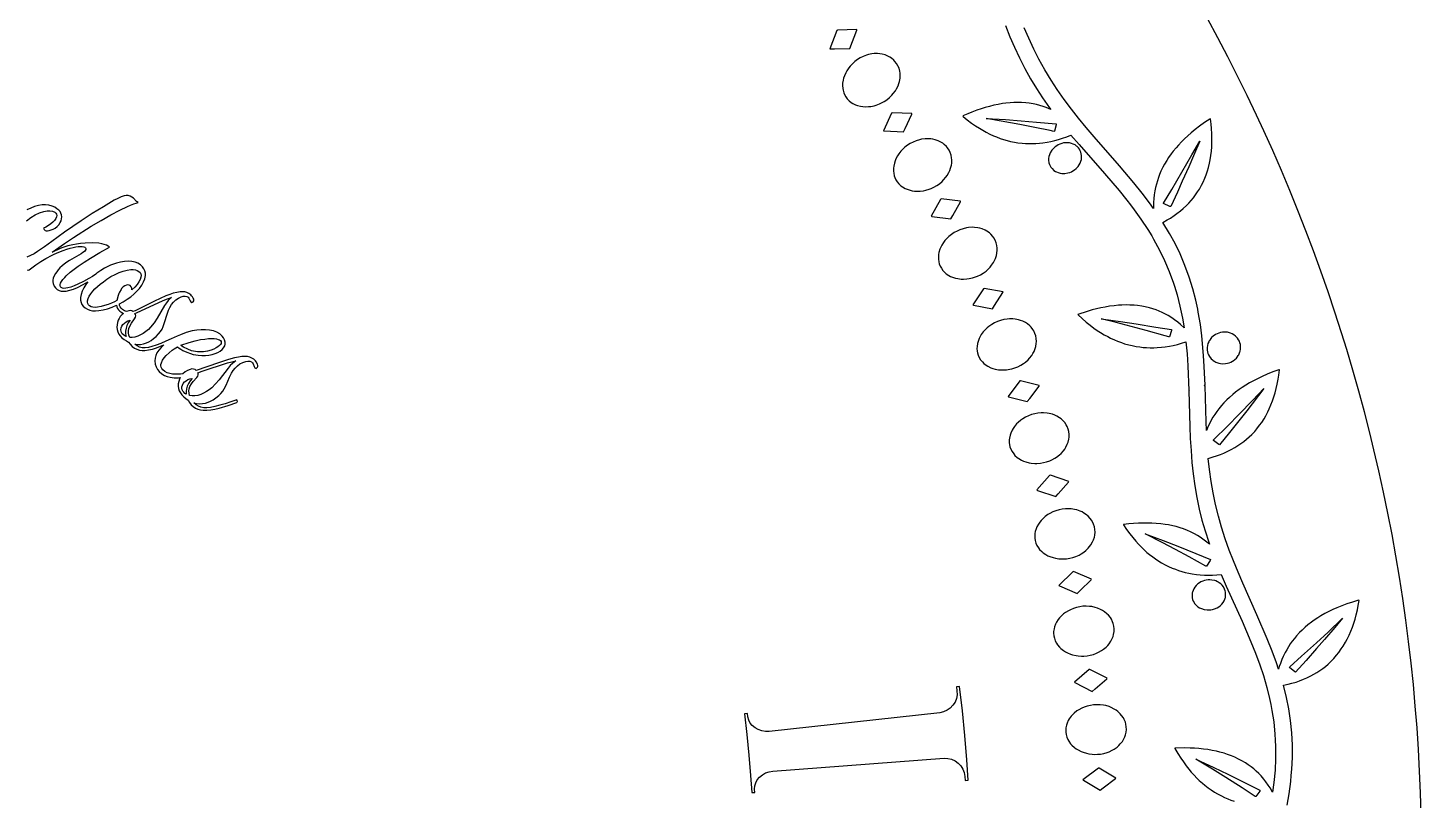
# Model space of a CAD drawing. Header units: millimetres. Extents: x 0 to 240, y 0 to 240.
# Drawn here: x 143.5 to 240, y 123.7 to 177.1 of the extents above; entities that cross this region are included whole.
import ezdxf

# ---------------------------------------------------------------- set-up
doc = ezdxf.new("R2010")
doc.units = ezdxf.units.MM
for name, color, linetype in [('FORME', 5, 'CONTINUOUS'), ('MOTIF-C02', 1, 'CONTINUOUS'), ('TEXTE-C03', 1, 'CONTINUOUS')]:
    doc.layers.add(name, color=color, linetype=linetype)

msp = doc.modelspace()

# ---------------------------------------------------------------- linework, layer by layer
at = {"layer": 'FORME'}
msp.add_lwpolyline([(239.9696, 122.699), (239.9265, 124.1979), (239.8647, 125.6962), (239.7842, 127.1936), (239.6849, 128.6899), (239.567, 130.1848), (239.4304, 131.6781), (239.2752, 133.1696), (239.1013, 134.659), (238.9088, 136.1462), (238.6977, 137.6308), (238.4682, 139.1127), (238.2201, 140.5916), (237.9535, 142.0673), (237.6686, 143.5395), (237.3652, 145.0081), (237.0436, 146.4727), (236.7036, 147.9332), (236.4185, 149.0985), (236.0458, 150.551), (235.655, 151.9988), (235.2461, 153.4415), (234.8192, 154.879), (234.4648, 156.0251), (234.0057, 157.4526), (233.5288, 158.8743), (233.0341, 160.29), (232.5219, 161.6993), (231.992, 163.1021), (231.4446, 164.4982), (230.8799, 165.8874), (230.2978, 167.2694), (229.6985, 168.644), (229.0821, 170.011), (228.5767, 171.0989), (227.9297, 172.4517), (227.2658, 173.7963), (226.5852, 175.1325), (225.8879, 176.4601), (225.1741, 177.7789)], dxfattribs=at)
at = {"layer": 'MOTIF-C02'}
for points in [[(199.3589, 175.6932), (200.4299, 175.7175), (200.9159, 176.9697), (200.917, 177.0166), (199.5741, 176.9809), (199.5287, 176.9485), (199.0477, 175.6994), (199.0917, 175.6854)], [(201.7153, 171.6874), (201.8728, 171.7053), (202.1062, 171.7519), (202.2579, 171.7952), (202.4764, 171.8765), (202.6148, 171.9402), (202.8093, 172.0475), (202.9917, 172.1696), (203.1688, 172.312), (203.3364, 172.4743), (203.4406, 172.5929), (203.5823, 172.7849), (203.6652, 172.9208), (203.7695, 173.134), (203.8242, 173.2804), (203.8664, 173.4285), (203.9055, 173.6509), (203.9154, 173.7973), (203.9065, 174.0105), (203.8855, 174.1466), (203.8336, 174.3393), (203.7597, 174.5158), (203.6677, 174.6745), (203.5555, 174.8211), (203.4674, 174.9135), (203.3158, 175.0411), (203.202, 175.1171), (203.0137, 175.2144), (202.8776, 175.2669), (202.6606, 175.3248), (202.509, 175.3487), (202.3536, 175.3604), (202.1169, 175.3551), (201.9588, 175.3367), (201.7251, 175.2881), (201.5735, 175.2427), (201.3554, 175.1576), (201.1513, 175.0552), (200.9635, 174.9392), (200.7863, 174.8076), (200.6155, 174.656), (200.4553, 174.4855), (200.3565, 174.3622), (200.2232, 174.1648), (200.146, 174.0265), (200.0502, 173.812), (200.0007, 173.6661), (199.9634, 173.5196), (199.9305, 173.3016), (199.924, 173.1594), (199.9368, 172.954), (199.9594, 172.8237), (200.0126, 172.6406), (200.0596, 172.5275), (200.1449, 172.3724), (200.2488, 172.2307), (200.3759, 172.0981), (200.526, 171.9781), (200.6387, 171.907), (200.8251, 171.8161), (200.9598, 171.7674), (201.175, 171.7139), (201.3254, 171.6921), (201.4798, 171.6817)], [(204.2526, 170.1858), (204.7096, 171.1588), (204.714, 171.2054), (203.3718, 171.264), (203.3243, 171.2348), (202.7569, 170.0225), (202.7998, 170.0054), (204.137, 169.9437)], [(214.287, 170.0333), (213.2429, 170.2485), (212.1999, 170.4524), (210.8979, 170.6913), (209.8579, 170.8698), (211.2002, 170.7862), (212.2765, 170.7075), (213.3547, 170.6184), (214.7052, 170.4921), (214.715, 170.4336), (214.5924, 169.9868), (214.5482, 169.9777)], [(205.2952, 165.8402), (205.5313, 165.8703), (205.6856, 165.9029), (205.9093, 165.9687), (206.0518, 166.0226), (206.2533, 166.116), (206.4439, 166.225), (206.6305, 166.3546), (206.8091, 166.5048), (206.9213, 166.6158), (207.0762, 166.7973), (207.1684, 166.9271), (207.2873, 167.1325), (207.3522, 167.2747), (207.4047, 167.4195), (207.4593, 167.6386), (207.4794, 167.7839), (207.4854, 167.9972), (207.474, 168.1344), (207.4357, 168.3303), (207.3744, 168.5116), (207.2938, 168.6763), (207.1921, 168.8305), (207.1108, 168.9288), (206.9684, 169.0667), (206.8603, 169.1504), (206.6792, 169.2608), (206.5472, 169.3226), (206.3347, 169.3956), (206.1851, 169.43), (206.031, 169.4526), (205.7944, 169.4639), (205.6355, 169.4567), (205.399, 169.4246), (205.2446, 169.39), (205.021, 169.3203), (204.8102, 169.2325), (204.6147, 169.1299), (204.4288, 169.011), (204.2478, 168.8718), (204.076, 168.7129), (203.9688, 168.5968), (203.822, 168.4093), (203.7353, 168.2768), (203.6247, 168.0695), (203.5651, 167.9274), (203.5176, 167.7838), (203.4695, 167.5687), (203.4531, 167.4274), (203.4515, 167.2216), (203.4648, 167.09), (203.5051, 166.9036), (203.544, 166.7875), (203.6183, 166.6268), (203.712, 166.4781), (203.8295, 166.3369), (203.9708, 166.2067), (204.0782, 166.1279), (204.2578, 166.0242), (204.3888, 165.9661), (204.5997, 165.8977), (204.7482, 165.8654), (204.9015, 165.8442), (205.1368, 165.8334)], [(215.3192, 167.0646), (215.5199, 167.0964), (215.6461, 167.1336), (215.7639, 167.1814), (215.8747, 167.2393), (215.983, 167.3102), (216.0867, 167.3943), (216.2272, 167.5438), (216.3069, 167.6571), (216.3725, 167.7789), (216.3994, 167.8422), (216.4222, 167.9066), (216.4549, 168.0373), (216.4647, 168.1028), (216.4715, 168.2322), (216.4687, 168.2955), (216.4514, 168.4177), (216.4198, 168.5321), (216.3763, 168.6374), (216.321, 168.7357), (216.2512, 168.8304), (216.1669, 168.9188), (216.1193, 168.9599), (216.0143, 169.0342), (215.8973, 169.0961), (215.7705, 169.1436), (215.6368, 169.1754), (215.4992, 169.1908), (215.4299, 169.1924), (215.2249, 169.1738), (215.094, 169.1435), (214.9705, 169.1011), (214.856, 169.0487), (214.7471, 168.9856), (214.6411, 168.9094), (214.5406, 168.8204), (214.4063, 168.6648), (214.2993, 168.4877), (214.2466, 168.3616), (214.2104, 168.2324), (214.1912, 168.1031), (214.1887, 167.9765), (214.214, 167.7968), (214.2479, 167.6868), (214.293, 167.5861), (214.3507, 167.4907), (214.4228, 167.3993), (214.5575, 167.2753), (214.6641, 167.2049), (214.7219, 167.1742), (214.845, 167.123), (214.9762, 167.0867), (215.1124, 167.066)], [(222.5763, 164.7797), (222.1441, 164.9744), (222.1487, 165.0173), (222.7163, 165.9573), (223.4154, 167.1434), (224.103, 168.3415), (224.6446, 169.3086), (224.2146, 168.2884), (223.8863, 167.5283), (223.441, 166.5214), (223.1013, 165.7713), (222.641, 164.7781)], [(207.5626, 164.1576), (208.0867, 165.0962), (208.0943, 165.1425), (206.7596, 165.2949), (206.7102, 165.2691), (206.0592, 164.0996), (206.1008, 164.0796), (207.4303, 163.9242)], [(208.5357, 159.7632), (208.692, 159.7849), (208.9198, 159.8349), (209.0656, 159.8786), (209.2732, 159.9576), (209.471, 160.053), (209.6662, 160.1693), (209.8549, 160.3066), (209.9746, 160.4094), (210.1418, 160.5796), (210.2429, 160.7027), (210.3759, 160.8992), (210.4506, 161.0365), (210.5131, 161.1773), (210.5829, 161.392), (210.6132, 161.5356), (210.6341, 161.7479), (210.6324, 161.8856), (210.6079, 162.0837), (210.5594, 162.2688), (210.4905, 162.4387), (210.3999, 162.5997), (210.3257, 162.7035), (210.1933, 162.851), (210.0913, 162.9421), (209.9184, 163.0649), (209.791, 163.1358), (209.5842, 163.2235), (209.4374, 163.2683), (209.2852, 163.3017), (209.0501, 163.3295), (208.891, 163.3334), (208.6528, 163.318), (208.4964, 163.2943), (208.2685, 163.2405), (208.0521, 163.1676), (207.8499, 163.079), (207.656, 162.9734), (207.4658, 162.8472), (207.2833, 162.7008), (207.1681, 162.5925), (207.0086, 162.4157), (206.9128, 162.2896), (206.788, 162.0906), (206.7186, 161.953), (206.6611, 161.8131), (206.598, 161.6019), (206.5718, 161.4621), (206.5557, 161.2569), (206.5598, 161.1247), (206.5869, 160.9359), (206.6177, 160.8173), (206.6804, 160.6519), (206.7635, 160.497), (206.8708, 160.3479), (207.0027, 160.2081), (207.1043, 160.122), (207.2762, 160.0059), (207.4027, 159.9388), (207.6083, 159.8558), (207.7542, 159.8132), (207.9056, 159.7813), (208.1396, 159.754), (208.2981, 159.7497)], [(210.442, 157.9124), (211.0306, 158.8119), (211.0415, 158.8575), (209.7207, 159.1031), (209.6696, 159.0809), (208.9383, 157.9598), (208.9783, 157.9369), (210.2937, 157.6888)], [(211.2621, 153.4712), (211.4929, 153.5051), (211.6415, 153.5385), (211.8541, 153.6028), (212.058, 153.6841), (212.2609, 153.7864), (212.4587, 153.9101), (212.5854, 154.0043), (212.7641, 154.1624), (212.8736, 154.278), (213.0201, 154.4648), (213.1041, 154.5965), (213.1764, 154.7325), (213.2611, 154.9419), (213.3013, 155.0829), (213.3371, 155.2933), (213.345, 155.4307), (213.3344, 155.63), (213.2991, 155.8181), (213.2423, 155.9925), (213.1632, 156.1594), (213.0964, 156.2681), (212.9747, 156.4245), (212.8793, 156.5226), (212.7155, 156.6572), (212.5934, 156.7369), (212.3932, 156.8388), (212.2499, 156.8939), (212.1004, 156.9378), (211.8678, 156.982), (211.7094, 156.9971), (211.4707, 156.9983), (211.313, 156.9857), (211.0819, 156.948), (210.8609, 156.8904), (210.653, 156.8162), (210.4522, 156.7245), (210.2536, 156.612), (210.0613, 156.4787), (209.9388, 156.3787), (209.7673, 156.2136), (209.6629, 156.0945), (209.5244, 155.9046), (209.4456, 155.7723), (209.3784, 155.6368), (209.3007, 155.4305), (209.2647, 155.2929), (209.2343, 155.0893), (209.2292, 154.9572), (209.2429, 154.7669), (209.2653, 154.6465), (209.3163, 154.477), (209.3884, 154.3168), (209.4849, 154.1605), (209.6067, 154.0118), (209.702, 153.9188), (209.8653, 153.7909), (209.9869, 153.7151), (210.1862, 153.6179), (210.3287, 153.5651), (210.4775, 153.5227), (210.709, 153.4791), (210.8668, 153.4637), (211.1048, 153.4605)], [(222.246, 155.8213), (220.9445, 156.1883), (219.9034, 156.4697), (218.8623, 156.7402), (217.8215, 156.9999), (219.1722, 156.8115), (220.2538, 156.6498), (221.6068, 156.4339), (222.6901, 156.2501), (222.6976, 156.1906), (222.5516, 155.7512), (222.5064, 155.7459)], [(226.4338, 153.9006), (226.5613, 153.9239), (226.6813, 153.9588), (226.7992, 154.0065), (226.9156, 154.0683), (227.0276, 154.1445), (227.0812, 154.188), (227.1813, 154.2849), (227.2272, 154.338), (227.309, 154.4523), (227.3444, 154.5129), (227.3759, 154.5753), (227.4262, 154.7043), (227.4449, 154.7701), (227.4693, 154.9022), (227.4751, 154.9678), (227.4743, 155.0965), (227.4586, 155.2196), (227.4295, 155.3354), (227.3878, 155.4459), (227.3312, 155.5551), (227.2592, 155.6604), (227.2174, 155.7108), (227.1229, 155.805), (227.0148, 155.8886), (226.8951, 155.959), (226.7662, 156.0144), (226.6312, 156.0537), (226.5624, 156.0671), (226.4243, 156.0815), (226.2213, 156.0738), (226.0926, 156.0511), (225.9714, 156.0167), (225.8544, 155.9702), (225.7385, 155.9098), (225.5727, 155.7927), (225.4716, 155.6979), (225.4249, 155.6458), (225.3411, 155.5337), (225.3045, 155.4743), (225.2716, 155.4129), (225.2181, 155.286), (225.1814, 155.1561), (225.1618, 155.0261), (225.1581, 154.9619), (225.1627, 154.8368), (225.1815, 154.7177), (225.2128, 154.6063), (225.2573, 154.4982), (225.3166, 154.3918), (225.434, 154.2412), (225.5306, 154.1506), (225.5839, 154.1092), (225.6996, 154.0356), (225.7613, 154.0039), (225.8252, 153.9759), (225.958, 153.9315), (226.0947, 153.9032), (226.2323, 153.8908)], [(212.8767, 151.4806), (213.5268, 152.3367), (213.5409, 152.3814), (212.2406, 152.719), (212.188, 152.7004), (211.3799, 151.6334), (211.4183, 151.6077), (212.7131, 151.268)], [(225.9633, 148.2945), (225.5936, 148.5769), (225.6084, 148.6169), (226.5809, 149.5873), (227.3531, 150.373), (228.3112, 151.3669), (229.0717, 152.1714), (227.9025, 150.6361), (226.7135, 149.128), (226.0254, 148.2785)], [(213.6161, 147.0106), (213.8402, 147.048), (214.0528, 147.1028), (214.2624, 147.1764), (214.4019, 147.2373), (214.6079, 147.3469), (214.7409, 147.432), (214.9302, 147.5772), (215.0475, 147.6848), (215.2067, 147.8608), (215.2999, 147.9863), (215.3815, 148.117), (215.4806, 148.3199), (215.5306, 148.4578), (215.5811, 148.6651), (215.5986, 148.8017), (215.602, 149.0012), (215.58, 149.1913), (215.5355, 149.3692), (215.4683, 149.5413), (215.4093, 149.6544), (215.2989, 149.819), (215.2106, 149.9235), (215.0566, 150.0692), (214.9403, 150.1573), (214.7478, 150.273), (214.6088, 150.3379), (214.4627, 150.3922), (214.2338, 150.4527), (214.0768, 150.4788), (213.8388, 150.4968), (213.6806, 150.4952), (213.4474, 150.4738), (213.2229, 150.4319), (213.0103, 150.3724), (212.8036, 150.295), (212.5976, 150.1966), (212.3964, 150.0771), (212.2672, 149.986), (212.0846, 149.8333), (211.9721, 149.7218), (211.8206, 149.5422), (211.7327, 149.4157), (211.6562, 149.2852), (211.5642, 149.0848), (211.5187, 148.9501), (211.4741, 148.7491), (211.4597, 148.6177), (211.4601, 148.427), (211.474, 148.3053), (211.513, 148.1326), (211.5736, 147.9677), (211.6589, 147.8051), (211.77, 147.6482), (211.8586, 147.5487), (212.0125, 147.4098), (212.1285, 147.3256), (212.3205, 147.2147), (212.459, 147.152), (212.6044, 147.0993), (212.8323, 147.0396), (212.9886, 147.0131), (213.2258, 146.9933), (213.3835, 146.993)], [(214.8546, 144.8941), (215.5631, 145.7025), (215.5803, 145.7461), (214.3068, 146.174), (214.2531, 146.1591), (213.3722, 145.1514), (213.4087, 145.1231), (214.6765, 144.6935)], [(215.2789, 140.3832), (215.4307, 140.3955), (215.6502, 140.4294), (215.8635, 140.4814), (216.0787, 140.5543), (216.2919, 140.6492), (216.4305, 140.7248), (216.6295, 140.8563), (216.7541, 140.9555), (216.9252, 141.1199), (217.0269, 141.2386), (217.1175, 141.3632), (217.2306, 141.5586), (217.2902, 141.6927), (217.355, 141.8959), (217.382, 142.031), (217.3994, 142.2298), (217.3908, 142.4209), (217.3589, 142.6015), (217.3039, 142.7779), (217.253, 142.8949), (217.1543, 143.0668), (217.0736, 143.1772), (216.9302, 143.3334), (216.8204, 143.4293), (216.6364, 143.5583), (216.5023, 143.6328), (216.3604, 143.6972), (216.1363, 143.7736), (215.9815, 143.8106), (215.7453, 143.8452), (215.5874, 143.8547), (215.3534, 143.8497), (215.1265, 143.8237), (214.9102, 143.7793), (214.6986, 143.7165), (214.4862, 143.6328), (214.2771, 143.5277), (214.1419, 143.4459), (213.9489, 143.3063), (213.8289, 143.203), (213.6653, 143.0344), (213.5687, 142.9144), (213.4832, 142.7896), (213.3775, 142.5962), (213.3226, 142.4649), (213.264, 142.2676), (213.2404, 142.1375), (213.2275, 141.9472), (213.2328, 141.8249), (213.2596, 141.6499), (213.3085, 141.4811), (213.3822, 141.3129), (213.482, 141.1487), (213.5634, 141.0432), (213.7073, 140.8938), (213.817, 140.8017), (214.0008, 140.6776), (214.1345, 140.6054), (214.2759, 140.5426), (214.4991, 140.4671), (214.6531, 140.4297), (214.8884, 140.3933), (215.0457, 140.3819)], [(225.0789, 139.8888), (223.9114, 140.5323), (222.9748, 141.0345), (222.0361, 141.5256), (220.8599, 142.1237), (222.118, 141.6482), (223.1232, 141.2558), (224.3781, 140.7503), (225.3805, 140.334), (225.3727, 140.2753), (225.1238, 139.8844)], [(216.366, 138.1852), (217.1295, 138.9419), (217.1496, 138.9842), (215.9093, 139.5003), (215.8547, 139.4892), (214.9053, 138.5457), (214.9397, 138.5149), (216.1744, 137.9975)], [(225.4164, 136.8584), (225.5393, 136.8811), (225.6637, 136.9169), (225.8484, 136.9969), (225.9659, 137.0681), (226.0754, 137.1529), (226.174, 137.25), (226.2591, 137.3573), (226.3289, 137.4725), (226.3576, 137.5322), (226.4023, 137.654), (226.4183, 137.7153), (226.4376, 137.8371), (226.4413, 137.9557), (226.4307, 138.0692), (226.4068, 138.1794), (226.3681, 138.2904), (226.2802, 138.4531), (226.2017, 138.555), (226.1082, 138.6486), (226.0011, 138.7314), (225.9431, 138.7681), (225.8826, 138.8012), (225.7556, 138.8566), (225.6899, 138.8785), (225.4885, 138.9211), (225.3546, 138.9307), (225.2241, 138.9266), (225.0992, 138.9103), (224.9765, 138.8821), (224.8527, 138.8405), (224.7305, 138.7851), (224.5563, 138.676), (224.5021, 138.6331), (224.4018, 138.5383), (224.3144, 138.4334), (224.2417, 138.3206), (224.1852, 138.2027), (224.1454, 138.0824), (224.1318, 138.0222), (224.1167, 137.9033), (224.1166, 137.7882), (224.1301, 137.6786), (224.1571, 137.5704), (224.199, 137.4619), (224.2566, 137.3554), (224.2913, 137.3037), (224.3723, 137.205), (224.4185, 137.1586), (224.5211, 137.0734), (224.6357, 137), (224.7598, 136.9402), (224.957, 136.8779), (225.1582, 136.849), (225.2897, 136.8474)], [(216.6254, 133.6572), (216.8468, 133.6757), (217.0632, 133.7126), (217.283, 133.7702), (217.5023, 133.8499), (217.6459, 133.9156), (217.8536, 134.0329), (217.9848, 134.1231), (218.167, 134.2751), (218.2768, 134.3863), (218.3759, 134.5043), (218.5024, 134.6913), (218.5712, 134.8209), (218.6501, 135.0191), (218.6866, 135.1519), (218.7179, 135.349), (218.7226, 135.5403), (218.7035, 135.7227), (218.661, 135.9025), (218.6184, 136.0228), (218.532, 136.2011), (218.4592, 136.3169), (218.3271, 136.4828), (218.2244, 136.5862), (218.0499, 136.7277), (217.9213, 136.8115), (217.7843, 136.8857), (217.566, 136.9775), (217.4143, 137.0253), (217.1811, 137.0764), (217.0242, 137.0969), (216.7904, 137.1084), (216.5622, 137.0983), (216.3434, 137.0691), (216.1279, 137.0214), (215.9101, 136.9528), (215.6942, 136.8626), (215.5536, 136.7904), (215.3513, 136.6648), (215.2244, 136.5701), (215.0493, 136.4134), (214.9446, 136.3004), (214.8505, 136.1819), (214.7315, 135.9964), (214.6675, 135.8693), (214.5952, 135.6766), (214.5626, 135.5485), (214.5364, 135.3595), (214.5331, 135.2371), (214.5476, 135.0607), (214.5845, 134.8889), (214.6463, 134.7159), (214.7344, 134.5451), (214.8081, 134.4342), (214.9411, 134.2751), (215.0442, 134.1756), (215.2188, 134.0389), (215.3472, 133.9575), (215.4838, 133.8849), (215.7011, 133.7939), (215.8522, 133.7459), (216.0843, 133.6931), (216.2404, 133.6707), (216.4731, 133.6556)], [(231.2181, 132.5554), (230.8625, 132.8688), (230.8795, 132.9084), (231.699, 133.6394), (232.7168, 134.5667), (233.5255, 135.3193), (234.5295, 136.2734), (233.9964, 135.6364), (233.2802, 134.7957), (232.7391, 134.1716), (232.0122, 133.3482), (231.2795, 132.5347)], [(217.4035, 131.3868), (218.2181, 132.0882), (218.2412, 132.1289), (217.0402, 132.7307), (216.9849, 132.7234), (215.9717, 131.8487), (216.0039, 131.8157), (217.1992, 131.213)], [(217.5671, 126.8547), (217.7856, 126.8764), (218.0089, 126.9184), (218.2332, 126.9826), (218.381, 127.038), (218.5964, 127.1405), (218.7337, 127.2212), (218.9261, 127.3601), (219.0434, 127.4634), (219.1505, 127.5741), (219.2898, 127.7518), (219.3675, 127.8762), (219.4602, 128.0684), (219.5058, 128.1983), (219.5509, 128.3928), (219.569, 128.5833), (219.5627, 128.7666), (219.5329, 128.9488), (219.4988, 129.0718), (219.4252, 129.2558), (219.3607, 129.3764), (219.2405, 129.5511), (219.1453, 129.6615), (218.9811, 129.8149), (218.8588, 129.9075), (218.7273, 129.9911), (218.516, 130.098), (218.3679, 130.1563), (218.1389, 130.2236), (217.9838, 130.2551), (217.7514, 130.2829), (217.5231, 130.2888), (217.3028, 130.2751), (217.0845, 130.2425), (216.8624, 130.1894), (216.6407, 130.1145), (216.4953, 130.0524), (216.2848, 129.9412), (216.1515, 129.8557), (215.9659, 129.7116), (215.8535, 129.6063), (215.7514, 129.4947), (215.6196, 129.318), (215.5469, 129.1957), (215.4613, 129.0085), (215.4198, 128.8829), (215.3804, 128.6963), (215.3685, 128.5744), (215.3706, 128.3974), (215.3954, 128.2235), (215.4449, 128.0466), (215.5208, 127.87), (215.5866, 127.7542), (215.7081, 127.5862), (215.804, 127.4797), (215.9686, 127.3311), (216.091, 127.2409), (216.2221, 127.1589), (216.4325, 127.0529), (216.5799, 126.9944), (216.8077, 126.9255), (216.9619, 126.8922), (217.193, 126.8608), (217.345, 126.8518)], [(228.4886, 123.9435), (227.5813, 124.5348), (226.4428, 125.2594), (225.5286, 125.8274), (224.3814, 126.5227), (225.6166, 125.9446), (226.6025, 125.4713), (227.8319, 124.8661), (228.8128, 124.3712), (228.8024, 124.3121), (228.5334, 123.9353)], [(217.9621, 124.5324), (218.8238, 125.175), (218.8497, 125.214), (217.6938, 125.8985), (217.6381, 125.8951), (216.5661, 125.0936), (216.5959, 125.0583), (217.746, 124.3734)]]:
    msp.add_lwpolyline(points, close=True, dxfattribs=at)
for points in [[(211.2038, 177.3036), (211.5114, 176.5292), (211.8161, 175.8155), (212.1656, 175.0629), (212.5419, 174.3246), (212.9443, 173.6008), (213.3437, 172.9392), (213.7657, 172.291), (214.2424, 171.6117), (214.3388, 171.4843), (214.0174, 171.6229), (213.8003, 171.7013), (213.579, 171.77), (213.3539, 171.8289), (213.1254, 171.8778), (212.8357, 171.9252), (212.6013, 171.952), (212.3057, 171.9719), (212.0677, 171.9773), (211.769, 171.9713), (211.5294, 171.9567), (211.2299, 171.9267), (210.9905, 171.8939), (210.692, 171.8423), (210.3946, 171.7798), (210.0987, 171.7071), (209.8047, 171.6249), (209.5125, 171.5339), (209.2226, 171.4347), (208.8775, 171.3058), (208.5925, 171.1908), (208.2535, 171.0444), (208.2665, 171.0127), (208.5568, 170.7772), (208.8569, 170.551), (209.1225, 170.3656), (209.396, 170.1888), (209.6303, 170.0487), (209.8706, 169.9159), (210.117, 169.7909), (210.3694, 169.6745), (210.5759, 169.5881), (210.8394, 169.4888), (211.0545, 169.4171), (211.3288, 169.3374), (211.552, 169.2822), (211.8357, 169.2244), (212.0661, 169.1875), (212.3578, 169.1535), (212.5936, 169.1361), (212.8313, 169.1278), (213.0704, 169.1285), (213.3104, 169.1382), (213.551, 169.1569), (213.7917, 169.1846), (214.0921, 169.2314), (214.3316, 169.2784), (214.6295, 169.3486), (214.8661, 169.4136), (215.1593, 169.5054), (215.4493, 169.6081), (215.7354, 169.7211), (216.3028, 169.0581), (218.0561, 167.0641), (219.0696, 165.8755), (219.6019, 165.2157), (219.8599, 164.8791), (220.1167, 164.5411), (220.578, 163.8966), (221.0467, 163.1879), (221.3207, 162.7357), (221.4569, 162.509), (221.8636, 161.7626), (222.2082, 161.0479), (222.5408, 160.2656), (222.8317, 159.4668), (222.8948, 159.2638), (223.0813, 158.6542), (223.2783, 157.8857), (223.4506, 157.0535), (223.5612, 156.383), (223.3138, 156.6122), (223.137, 156.7599), (222.9074, 156.9346), (222.7166, 157.0658), (222.4698, 157.2186), (222.2659, 157.3313), (222.0564, 157.4352), (221.8418, 157.5299), (221.6224, 157.6152), (221.3986, 157.6911), (221.1709, 157.7572), (220.8814, 157.8264), (220.6466, 157.8709), (220.3496, 157.9132), (220.1099, 157.9366), (219.8084, 157.9533), (219.566, 157.9569), (219.2623, 157.9499), (219.019, 157.9354), (218.715, 157.9069), (218.4115, 157.8674), (218.109, 157.8178), (217.8078, 157.7586), (217.5079, 157.6906), (217.2097, 157.6145), (216.8543, 157.5131), (216.2098, 157.3021), (216.2215, 157.2694), (216.5024, 157.0113), (216.7937, 156.7616), (217.0523, 156.5553), (217.3193, 156.3569), (217.5487, 156.1983), (217.7844, 156.0464), (218.0267, 155.9018), (218.2756, 155.7653), (218.4795, 155.6624), (218.7405, 155.5422), (218.954, 155.4533), (219.2265, 155.3519), (219.4491, 155.279), (219.7324, 155.1987), (219.9629, 155.1436), (220.2554, 155.0867), (220.4925, 155.0509), (220.7317, 155.024), (220.9728, 155.006), (221.2154, 154.9972), (221.4589, 154.9975), (221.7029, 155.0067), (222.0081, 155.0306), (222.2519, 155.0595), (222.5556, 155.1074), (222.7972, 155.1547), (223.0973, 155.2247), (223.3946, 155.3062), (223.6914, 155.3995), (223.7694, 154.5842), (223.8276, 153.7384), (223.8971, 152.048), (223.9207, 152.0553), (223.8981, 152.0142), (223.9628, 149.5461), (223.9957, 148.7091), (224.0424, 147.875), (224.1081, 147.0443), (224.1889, 146.2725), (224.3011, 145.4503), (224.443, 144.6339), (224.6141, 143.8237), (224.8008, 143.0737), (225.013, 142.3299), (225.2683, 141.5404), (225.323, 141.39), (225.0566, 141.6173), (224.8723, 141.7562), (224.681, 141.8871), (224.4832, 142.0097), (224.2793, 142.1239), (224.0165, 142.2545), (223.8003, 142.3492), (223.5238, 142.4553), (223.298, 142.5307), (223.0107, 142.613), (222.7775, 142.6696), (222.4825, 142.7293), (222.244, 142.7684), (221.9436, 142.8072), (221.641, 142.8351), (221.3368, 142.8528), (221.0316, 142.8609), (220.7256, 142.8601), (220.4193, 142.8508), (220.0516, 142.8293), (219.7454, 142.8034), (219.3783, 142.7635), (219.3814, 142.7294), (219.5893, 142.4187), (219.8095, 142.1141), (220.0086, 141.8587), (220.2178, 141.6091), (220.4005, 141.4062), (220.5908, 141.2084), (220.7895, 141.0164), (220.9964, 140.8308), (221.1682, 140.6873), (221.3908, 140.5148), (221.5752, 140.3828), (221.8137, 140.2259), (222.0109, 140.1073), (222.2649, 139.9685), (222.4742, 139.8653), (222.7429, 139.7468), (222.9631, 139.6607), (223.1877, 139.5827), (223.4164, 139.5129), (223.6487, 139.4514), (223.8841, 139.3984), (224.1222, 139.3539), (224.4231, 139.31), (224.6658, 139.2844), (224.9711, 139.2637), (225.2163, 139.2561), (225.5236, 139.2573), (225.8311, 139.27), (226.1377, 139.2937), (226.4844, 138.4928), (227.5722, 136.0706), (228.1903, 134.6361), (228.5044, 133.8487), (228.7976, 133.0524), (229.0483, 132.3005), (229.2874, 131.4852), (229.4791, 130.7155), (229.5643, 130.2992), (229.6479, 129.8824), (229.7664, 129.0979), (229.8538, 128.2523), (229.8758, 127.8278), (229.8962, 127.4032), (229.8953, 126.5532), (229.8569, 125.7607), (229.7764, 124.9147), (229.6844, 124.2414), (229.5155, 124.5334), (229.3901, 124.7266), (229.2222, 124.9612), (229.0786, 125.1428), (228.8877, 125.3615), (228.7261, 125.5294), (228.5565, 125.6904), (228.3794, 125.8441), (228.1949, 125.9904), (228.0034, 126.1288), (227.8053, 126.2591), (227.5491, 126.4105), (227.3378, 126.5223), (227.0665, 126.6502), (226.8443, 126.7432), (226.5611, 126.8481), (226.3307, 126.923), (226.0382, 127.0058), (225.8015, 127.0637), (225.5026, 127.126), (225.201, 127.1778), (224.8973, 127.2195), (224.592, 127.2518), (224.2855, 127.2752), (223.9781, 127.2903), (223.6085, 127.2982), (222.9304, 127.2866), (222.932, 127.2519), (223.1243, 126.9224), (223.3291, 126.598), (223.5154, 126.3246), (223.7121, 126.0563), (223.8845, 125.8371), (224.065, 125.6225), (224.2539, 125.413), (224.4516, 125.2091), (224.6161, 125.0507), (224.83, 124.8589), (225.0078, 124.711), (225.2384, 124.5338), (225.4295, 124.3985), (225.6767, 124.2383), (225.8807, 124.1177), (226.1433, 123.9771), (226.3593, 123.873), (226.58, 123.7767), (226.8051, 123.6886), (227.0343, 123.6086)], [(230.6922, 123.3328), (230.8278, 124.1219), (230.9428, 124.9725), (230.9835, 125.3998), (231.0225, 125.8276), (231.0603, 126.6283), (231.0604, 127.4874), (231.0169, 128.3454), (230.9285, 129.1999), (230.8089, 129.9928), (230.6521, 130.779), (230.4385, 131.6401), (230.777, 131.7125), (231.0158, 131.7732), (231.311, 131.8599), (231.5441, 131.9382), (231.831, 132.0475), (232.0564, 132.1445), (232.3321, 132.2777), (232.5473, 132.3941), (232.7571, 132.5191), (232.9611, 132.6526), (233.1589, 132.7946), (233.3501, 132.9449), (233.5344, 133.1031), (233.7542, 133.3117), (233.9215, 133.4866), (234.1198, 133.7148), (234.2694, 133.9043), (234.4453, 134.1493), (234.5772, 134.3512), (234.7309, 134.6102), (234.8452, 134.8222), (234.9776, 135.0926), (235.0985, 135.3681), (235.2086, 135.6482), (235.3079, 135.9322), (235.3973, 136.2196), (235.4769, 136.5099), (235.5606, 136.8615), (235.6205, 137.1567), (235.6818, 137.5131), (235.6424, 137.5188), (235.2285, 137.3964), (234.819, 137.2604), (234.4722, 137.1324), (234.1301, 136.9931), (233.8492, 136.868), (233.5725, 136.7344), (233.3008, 136.5919), (233.0346, 136.4402), (232.826, 136.312), (232.5715, 136.1432), (232.3735, 136.0011), (232.1335, 135.8147), (231.9479, 135.6585), (231.7249, 135.4544), (231.5542, 135.2844), (231.351, 135.0635), (231.1971, 134.8804), (231.0512, 134.692), (230.9136, 134.4985), (230.7844, 134.3003), (230.6638, 134.0979), (230.552, 133.8915), (230.4242, 133.6285), (230.3318, 133.4147), (230.2281, 133.1438), (230.1544, 132.9246), (230.1033, 132.7493), (229.9543, 133.1968), (229.6599, 134.0018), (229.3229, 134.8506), (228.6083, 136.5127), (227.6318, 138.6976), (227.297, 139.4747), (226.9759, 140.2553), (226.6928, 140.9884), (226.4095, 141.7795), (226.1529, 142.578), (225.9388, 143.33), (225.7373, 144.1424), (225.5673, 144.9621), (225.4338, 145.7324), (225.3197, 146.5634), (225.2371, 147.3417), (225.5674, 147.4362), (225.802, 147.5127), (226.0914, 147.6186), (226.3195, 147.7118), (226.5994, 147.8391), (226.8188, 147.9499), (227.0865, 148.0997), (227.2947, 148.2286), (227.4973, 148.3656), (227.6937, 148.5105), (227.8835, 148.6633), (228.0662, 148.8237), (228.2415, 148.9913), (228.4499, 149.2107), (228.6077, 149.3936), (228.7935, 149.6307), (228.933, 149.8267), (229.0957, 150.0788), (229.2168, 150.2858), (229.3567, 150.5502), (229.4599, 150.7659), (229.578, 151.0401), (229.6845, 151.3187), (229.7799, 151.6011), (229.8645, 151.8867), (229.9389, 152.175), (230.0035, 152.4656), (230.069, 152.8168), (230.1138, 153.1111), (230.1567, 153.4658), (230.1169, 153.4686), (229.7108, 153.3219), (229.3098, 153.1619), (228.971, 153.0134), (228.6374, 152.8541), (228.364, 152.7126), (228.0953, 152.5628), (227.8321, 152.4045), (227.5748, 152.2375), (227.3737, 152.0973), (227.1291, 151.914), (226.9391, 151.7607), (226.7096, 151.5609), (226.533, 151.3945), (226.3215, 151.1784), (226.1602, 150.9993), (225.9692, 150.7679), (225.8254, 150.5771), (225.6899, 150.3816), (225.5627, 150.1816), (225.4442, 149.9777), (225.3345, 149.7701), (225.2336, 149.5593), (225.1108, 149.2676), (225.085, 149.8707), (225.013, 152.3635), (224.9826, 152.3828), (224.959, 152.3756), (225.0119, 152.3976), (224.9369, 154.1047), (224.8919, 154.7452), (224.792, 155.8118), (224.6891, 156.6059), (224.5482, 157.4526), (224.5049, 157.6628), (224.3724, 158.2931), (224.1725, 159.0695), (223.9194, 159.8904), (223.6248, 160.6974), (223.2885, 161.488), (222.9405, 162.2103), (222.559, 162.9154), (222.101, 163.6753), (222.4032, 163.8442), (222.6134, 163.9727), (222.87, 164.1425), (223.0697, 164.286), (223.3116, 164.4751), (223.4984, 164.6341), (223.7226, 164.8427), (223.8939, 165.0173), (224.0576, 165.1986), (224.2132, 165.3864), (224.3603, 165.5804), (224.4987, 165.7803), (224.6281, 165.9858), (224.7768, 166.2499), (224.8851, 166.4664), (225.0072, 166.7428), (225.0944, 166.9681), (225.1902, 167.2541), (225.2567, 167.4858), (225.3273, 167.7787), (225.374, 168.0149), (225.4209, 168.3123), (225.4552, 168.6112), (225.4777, 168.9113), (225.489, 169.212), (225.4897, 169.513), (225.4803, 169.8139), (225.4565, 170.1744), (225.4269, 170.4742), (225.3803, 170.8328), (225.3409, 170.8267), (224.9815, 170.5877), (224.6303, 170.3371), (224.3367, 170.1125), (224.0508, 169.8786), (223.8193, 169.6763), (223.5943, 169.467), (223.3766, 169.2508), (223.1669, 169.0273), (223.0054, 168.8434), (222.812, 168.6071), (222.6646, 168.4129), (222.4902, 168.164), (222.3589, 167.96), (222.206, 167.6994), (222.093, 167.4865), (221.964, 167.2155), (221.8708, 166.9952), (221.7869, 166.7722), (221.7125, 166.5467), (221.6474, 166.3193), (221.5919, 166.0903), (221.5458, 165.86), (221.5013, 165.5711), (221.476, 165.3396), (221.4567, 165.0502), (221.451, 164.819), (221.4538, 164.6362), (221.1795, 165.0201), (220.661, 165.7026), (220.0886, 166.4143), (219.0846, 167.5966), (217.3388, 169.592), (216.7898, 170.2358), (216.253, 170.8871), (215.7663, 171.5042), (215.2624, 172.1767), (214.7818, 172.864), (214.3557, 173.5195), (213.9236, 174.2365), (213.5195, 174.9696), (213.1649, 175.6664), (212.811, 176.4268), (212.5026, 177.1461)]]:
    msp.add_lwpolyline(points, dxfattribs=at)
at = {"layer": 'TEXTE-C03'}
for points in [[(143.4371, 163.7829), (143.7422, 164.0041), (144.0528, 164.1922), (144.3574, 164.3372), (144.6557, 164.4391), (144.8685, 164.4808), (145.0642, 164.4857), (145.2424, 164.4538), (145.4027, 164.3854), (145.4859, 164.3217), (145.5351, 164.2453), (145.5503, 164.1564), (145.5315, 164.0552), (145.4788, 163.9414), (145.3883, 163.809), (145.2772, 163.6884), (145.135, 163.5666), (144.9643, 163.4533), (144.7888, 163.3541), (144.6321, 163.2746), (144.6685, 163.1848), (144.7346, 163.1239), (144.8068, 163.0996), (144.9016, 163.0962), (145.0192, 163.1137), (145.1504, 163.1513), (145.286, 163.2086), (145.4258, 163.2854), (145.5602, 163.3843), (145.6789, 163.5078), (145.7818, 163.656), (145.8435, 163.7847), (145.8791, 163.9179), (145.8885, 164.0559), (145.8716, 164.1988), (145.8339, 164.3124), (145.7691, 164.4214), (145.6772, 164.5254), (145.5581, 164.6243), (145.4119, 164.7179), (145.2143, 164.809), (145.0002, 164.8672), (144.7702, 164.8924), (144.5245, 164.8842), (144.2684, 164.8437), (144.0072, 164.7719), (143.7411, 164.6688), (143.4703, 164.5345)], [(143.4879, 160.3873), (143.5516, 160.3767), (143.631, 160.3999), (143.7259, 160.4567), (144.099, 160.7278), (144.4505, 160.965), (144.7799, 161.1686), (144.9331, 161.254), (145.0868, 161.339), (145.3707, 161.4764), (145.6951, 161.6155), (145.9869, 161.7306), (146.2457, 161.8224), (146.4711, 161.8912), (146.6763, 161.9437), (146.8573, 161.9814), (147.0141, 162.0045), (147.1465, 162.0134), (147.2911, 162.0081), (147.4041, 161.9874), (147.4857, 161.9518), (147.532, 161.9094), (147.5524, 161.8601), (147.5471, 161.8038), (147.5159, 161.7405), (147.4504, 161.6648), (147.3518, 161.586), (147.2203, 161.504), (146.4241, 161.0434), (146.2287, 160.9181), (146.058, 160.7925), (145.912, 160.6668), (145.7632, 160.5226), (145.6414, 160.3886), (145.5405, 160.2611), (145.4546, 160.1361), (145.3634, 159.9748), (145.301, 159.8243), (145.2672, 159.6845), (145.2621, 159.5556), (145.2854, 159.4375), (145.3578, 159.2676), (145.4499, 159.1338), (145.5621, 159.0358), (145.6975, 158.9658), (145.8467, 158.924), (146.0101, 158.9102), (146.1879, 158.9244), (146.4393, 158.9763), (146.7001, 159.0569), (146.9703, 159.1661), (147.3804, 159.3666), (147.7003, 159.5496), (147.5639, 159.3707), (147.4205, 159.142), (147.3113, 158.9148), (147.2358, 158.6893), (147.1938, 158.4654), (147.1901, 158.2945), (147.2195, 158.1385), (147.282, 157.997), (147.3776, 157.8699), (147.5066, 157.7569), (147.661, 157.6647), (147.8333, 157.6003), (148.0239, 157.5633), (148.233, 157.5536), (148.461, 157.571), (148.7598, 157.6227), (149.0628, 157.7005), (149.37, 157.8047), (149.6816, 157.9353), (149.7061, 157.8198), (149.7525, 157.7143), (149.8209, 157.6188), (149.9113, 157.5331), (150.0447, 157.435), (150.1666, 157.3714), (150.0744, 157.2988), (149.9381, 157.1527), (149.8541, 157.0303), (149.7895, 156.8958), (149.744, 156.7491), (149.7173, 156.5905), (149.7094, 156.4198), (149.7244, 156.2495), (149.7665, 156.0917), (149.8357, 155.9461), (149.9323, 155.8126), (150.0562, 155.6909), (150.208, 155.5722), (150.3616, 155.4704), (150.5171, 155.3856), (150.63, 155.235), (150.7721, 155.0932), (150.9256, 154.9779), (151.0894, 154.8924), (151.2638, 154.8367), (151.449, 154.8106), (151.6453, 154.814), (151.9024, 154.8491), (152.1688, 154.9088), (152.4447, 154.993), (152.7303, 155.1019), (152.9417, 155.1948), (152.7607, 155.0188), (152.601, 154.8286), (152.4786, 154.64), (152.3932, 154.4531), (152.3448, 154.268), (152.3329, 154.0846), (152.358, 153.8675), (152.417, 153.6723), (152.5103, 153.4986), (152.638, 153.3462), (152.808, 153.2007), (152.9888, 153.0863), (153.181, 153.003), (153.3849, 152.9506), (153.6676, 152.9186), (153.9566, 152.9212), (154.0776, 152.9368), (154.0266, 152.8237), (153.9807, 152.6695), (153.9519, 152.5011), (153.9459, 152.3303), (153.9683, 152.1684), (154.0191, 152.0154), (154.0986, 151.8711), (154.2066, 151.7352), (154.3427, 151.5987), (154.4827, 151.4789), (154.6267, 151.3756), (154.7202, 151.2123), (154.8439, 151.0542), (154.9821, 150.9209), (155.1341, 150.816), (155.3003, 150.7393), (155.481, 150.6907), (155.6762, 150.67), (155.8059, 150.6719), (155.9356, 150.6733), (156.2074, 150.6998), (156.4916, 150.7496), (156.7884, 150.8226), (157.3938, 151.0021), (157.9977, 151.2025), (158.0328, 151.2425), (158.0452, 151.2865), (158.0349, 151.3343), (158.002, 151.386), (157.5857, 151.2451), (157.1954, 151.1232), (156.8308, 151.0204), (156.4918, 150.9369), (156.1782, 150.873), (155.9378, 150.8437), (155.7182, 150.8459), (155.5192, 150.8797), (155.3404, 150.9452), (155.1816, 151.0426), (155.0351, 151.1803), (155.2236, 151.1367), (155.4198, 151.1201), (155.6239, 151.1306), (155.836, 151.1681), (156.0111, 151.2215), (156.1905, 151.2999), (156.3741, 151.4035), (156.562, 151.5324), (156.7539, 151.6867), (156.904, 151.8313), (157.0312, 151.9866), (157.1353, 152.1528), (157.2665, 152.4161), (157.5001, 152.9694), (157.6355, 153.2417), (157.7456, 153.418), (157.8833, 153.5876), (158.0488, 153.7503), (158.2232, 153.8819), (158.4142, 153.9814), (158.6219, 154.0483), (158.7733, 154.0706), (158.9032, 154.0614), (159.0117, 154.0209), (159.0984, 153.9491), (159.1352, 153.8864), (159.1997, 153.6891), (159.248, 153.6124), (159.2964, 153.5739), (159.3471, 153.5693), (159.4001, 153.5985), (159.4442, 153.6501), (159.465, 153.7099), (159.4623, 153.7779), (159.436, 153.8539), (159.3398, 154.0291), (159.2957, 154.088), (159.1824, 154.1979), (159.0542, 154.2836), (158.9114, 154.3449), (158.7541, 154.3818), (158.5825, 154.3943), (158.3523, 154.3842), (158.1086, 154.3536), (157.8516, 154.3023), (157.5815, 154.2304), (157.3702, 154.1641), (156.7387, 153.9612), (155.1943, 153.4298), (155.1115, 153.4932), (155.0125, 153.5262), (154.8974, 153.5288), (154.7665, 153.5009), (154.5878, 153.429), (154.4219, 153.3287), (154.263, 153.1939), (154.1073, 153.1712), (153.8221, 153.1578), (153.5482, 153.1741), (153.3561, 153.2104), (153.1822, 153.2725), (153.0261, 153.3606), (152.8876, 153.475), (152.8153, 153.5608), (152.7684, 153.6512), (152.747, 153.7465), (152.7509, 153.8466), (152.7803, 153.9516), (152.8644, 154.1279), (152.9763, 154.2978), (153.1162, 154.4613), (153.317, 154.6519), (153.5318, 154.82), (153.672, 154.9153), (153.9061, 155.0517), (154.0025, 154.9716), (154.1266, 154.8909), (154.2787, 154.8091), (154.5359, 154.693), (154.8092, 154.5914), (154.9908, 154.5365), (155.1601, 154.4975), (155.3172, 154.4747), (155.5776, 154.4603), (155.827, 154.4659), (156.0654, 154.4918), (156.2929, 154.5383), (156.5025, 154.602), (156.687, 154.6798), (156.8463, 154.7721), (156.9803, 154.879), (157.0923, 155.0031), (157.1663, 155.1288), (157.202, 155.2558), (157.1995, 155.3844), (157.1575, 155.5465), (157.0895, 155.6879), (156.9957, 155.8086), (156.8204, 155.9584), (156.6148, 156.077), (156.3793, 156.1639), (156.1142, 156.2188), (155.8297, 156.2442), (155.6825, 156.2436), (155.5355, 156.2426), (155.232, 156.2141), (154.9193, 156.1585), (154.5029, 156.0482), (154.0995, 155.9017), (153.8757, 155.7977), (153.8657, 155.8098), (153.4699, 155.619), (153.0974, 155.4501), (152.7482, 155.3033), (152.422, 155.1789), (152.1186, 155.0771), (151.8836, 155.0186), (151.6654, 154.9938), (151.4637, 155.0029), (151.2782, 155.046), (151.1087, 155.1231), (150.9464, 155.2418), (151.1388, 155.2217), (151.3356, 155.2293), (151.5369, 155.2647), (151.7428, 155.328), (151.91, 155.4025), (152.0784, 155.5022), (152.248, 155.6276), (152.4186, 155.7785), (152.5902, 155.9553), (152.7214, 156.1172), (152.8286, 156.2869), (152.9115, 156.4646), (153.0094, 156.742), (153.1734, 157.3197), (153.2743, 157.6066), (153.362, 157.7951), (153.4779, 157.9803), (153.6222, 158.1621), (153.7792, 158.3141), (153.9565, 158.4362), (154.1544, 158.5281), (154.3019, 158.5688), (154.432, 158.5756), (154.5446, 158.5487), (154.6395, 158.4881), (154.6837, 158.4303), (154.7719, 158.2424), (154.8292, 158.1723), (154.882, 158.14), (154.9329, 158.1416), (154.9819, 158.1771), (155.0194, 158.2338), (155.0326, 158.2957), (155.0216, 158.3628), (154.9862, 158.435), (154.9253, 158.5255), (154.8692, 158.5971), (154.8182, 158.6502), (154.6923, 158.7453), (154.5546, 158.8146), (154.4053, 158.858), (154.2447, 158.8753), (154.0729, 158.8667), (153.8456, 158.8284), (153.6075, 158.7681), (153.3588, 158.6857), (153.0995, 158.5812), (152.2961, 158.2107), (151.5655, 157.8522), (151.5616, 157.8563), (151.3887, 157.7639), (150.9711, 157.5631), (150.8017, 157.5096), (150.7386, 157.5467), (150.6363, 157.5673), (150.5218, 157.5557), (150.3744, 157.5004), (150.2266, 157.5559), (150.0979, 157.64), (150.0045, 157.7284), (149.9364, 157.8239), (149.8937, 157.9266), (149.8765, 158.0367), (150.1479, 158.1868), (150.4082, 158.3493), (150.657, 158.5244), (150.8874, 158.7102), (151.0925, 158.9046), (151.272, 159.1083), (151.432, 159.3314), (151.5536, 159.5532), (151.6364, 159.7738), (151.6803, 159.9933), (151.682, 160.1632), (151.6484, 160.3226), (151.5795, 160.4714), (151.4753, 160.6092), (151.3358, 160.7357), (151.1606, 160.8453), (150.9607, 160.9233), (150.7367, 160.9696), (150.4888, 160.9837), (150.2257, 160.9685), (149.9563, 160.9271), (149.6805, 160.8595), (149.3988, 160.7656), (149.2584, 160.7066), (149.1181, 160.6472), (148.8457, 160.5059), (148.5814, 160.342), (148.3251, 160.1557), (148.2458, 160.0911), (148.0157, 159.9405), (147.767, 159.79), (147.3818, 159.5766), (147.0004, 159.388), (146.7553, 159.2818), (146.5258, 159.1986), (146.3118, 159.1383), (146.1667, 159.1128), (146.0409, 159.109), (145.9342, 159.1274), (145.8465, 159.168), (145.7943, 159.2242), (145.7669, 159.3081), (145.7713, 159.3822), (145.8051, 159.4743), (145.8682, 159.5843), (145.9646, 159.7165), (146.0933, 159.8673), (146.1993, 159.9767), (146.4752, 160.2222), (146.6454, 160.358), (147.0257, 160.6399), (147.4428, 160.9245), (147.8681, 161.1966), (148.5202, 161.5864), (149.187, 161.9613), (149.1532, 161.997), (149.0958, 162.0408), (148.981, 162.1039), (148.8343, 162.1561), (148.6557, 162.1971), (148.4456, 162.2265), (147.9833, 162.2546), (147.5005, 162.2447), (147.1868, 162.2184), (146.9025, 162.1788), (146.6476, 162.1266), (146.3159, 162.0439), (145.9596, 161.928), (145.7742, 161.8564), (145.5894, 161.7842), (145.2157, 161.6175), (146.0724, 162.2137), (146.7061, 162.6379), (147.9245, 163.4075), (148.6044, 163.8051), (149.2909, 164.1953), (149.9014, 164.5173), (150.4381, 164.7742), (150.6558, 164.8658), (150.8741, 164.9566), (151.0444, 165.0165), (151.1825, 165.0558), (151.0576, 165.1299), (150.8431, 165.3413), (150.7446, 165.4201), (150.6148, 165.4907), (150.4818, 165.5288), (150.3458, 165.5344), (150.207, 165.5077), (150.0066, 165.436), (149.7796, 165.3353), (149.5264, 165.2055), (148.7661, 164.7607), (147.9975, 164.2862), (147.2212, 163.7815), (146.0707, 162.9917), (145.197, 162.3583), (145.1927, 162.3623), (144.6879, 161.9794), (144.2203, 161.658), (143.9692, 161.5049), (143.7223, 161.3759), (143.4795, 161.2708)]]:
    msp.add_lwpolyline(points, dxfattribs=at)
for points in [[(148.0474, 157.8039), (147.9162, 157.8404), (147.8042, 157.9027), (147.7324, 157.9707), (147.6863, 158.0507), (147.666, 158.1427), (147.6713, 158.2469), (147.713, 158.3995), (147.7898, 158.5633), (147.902, 158.7381), (148.0325, 158.9043), (148.1851, 159.0709), (148.3602, 159.2379), (148.5558, 159.4044), (148.7704, 159.5699), (149.0042, 159.7341), (149.2917, 159.9184), (149.5795, 160.0764), (149.8675, 160.2078), (150.1482, 160.3089), (150.4138, 160.3763), (150.664, 160.4101), (150.8357, 160.4114), (150.9869, 160.3901), (151.1176, 160.3464), (151.2274, 160.2804), (151.3074, 160.2008), (151.3578, 160.1092), (151.3787, 160.0055), (151.3701, 159.8899), (151.32, 159.7247), (151.2325, 159.5531), (151.1078, 159.3751), (150.9456, 159.1888), (150.7487, 158.996), (150.7385, 159.1173), (150.6977, 159.217), (150.6266, 159.2951), (150.5559, 159.3313), (150.467, 159.344), (150.36, 159.3331), (150.2463, 159.2917), (150.1369, 159.2132), (150.0319, 159.0977), (149.9898, 159.0376), (149.8801, 158.8528), (149.8329, 158.752), (149.7862, 158.6202), (149.6933, 158.2643), (149.53, 158.1752), (149.3326, 158.0863), (149.1012, 157.9968), (148.8543, 157.916), (148.6101, 157.853), (148.3685, 157.8077), (148.1981, 157.7931)], [(150.5913, 155.7086), (150.5324, 155.8674), (150.5037, 156.0241), (150.5052, 156.1788), (150.5373, 156.3315), (150.6126, 156.5275), (150.7123, 156.7107), (150.9262, 157.0021), (150.9826, 157.1121), (151.0057, 157.2108), (150.9955, 157.2984), (150.9521, 157.3746), (151.0707, 157.4171), (151.4126, 157.5697), (152.264, 157.9746), (152.9081, 158.2711), (153.2006, 158.3886), (153.4755, 158.4854), (153.3701, 158.3916), (153.2563, 158.2697), (153.1287, 158.1097), (153.0022, 157.9253), (152.4863, 157.0481), (152.2724, 156.7257), (152.0366, 156.4315), (151.8806, 156.2696), (151.712, 156.1244), (151.531, 155.9955), (151.3378, 155.8827), (151.1417, 155.7933), (150.952, 155.7345), (150.7686, 155.7063)], [(150.2463, 155.8183), (150.1598, 155.8824), (150.0792, 155.9631), (150.0227, 156.0493), (149.9905, 156.1411), (149.9825, 156.2386), (150.0021, 156.3685), (150.0498, 156.4904), (150.126, 156.6043), (150.2204, 156.7014), (150.3343, 156.7869), (150.4678, 156.856), (150.6211, 156.9043), (150.4912, 156.7234), (150.3964, 156.5363), (150.3364, 156.3433), (150.308, 156.1487), (150.3083, 155.9569), (150.3371, 155.7677)], [(155.2813, 154.7215), (155.1388, 154.7334), (154.8698, 154.7931), (154.616, 154.8881), (154.3101, 155.0422), (154.2047, 155.1085), (154.1309, 155.168), (154.7118, 155.3651), (155.1102, 155.4778), (155.4996, 155.5607), (155.7904, 155.602), (156.0453, 155.6266), (156.2641, 155.6349), (156.4466, 155.6274), (156.5966, 155.6072), (156.7182, 155.5777), (156.8112, 155.5391), (156.8756, 155.4914), (156.9152, 155.4334), (156.927, 155.3701), (156.9112, 155.3018), (156.8678, 155.2283), (156.7967, 155.1499), (156.6928, 155.065), (156.5643, 154.9854), (156.4113, 154.9109), (156.2339, 154.841), (155.9755, 154.7666), (155.7054, 154.7227), (155.4237, 154.709)], [(154.7399, 151.6871), (154.7009, 151.8519), (154.6916, 152.011), (154.7121, 152.1643), (154.7627, 152.3119), (154.8615, 152.4972), (154.9829, 152.6668), (155.2309, 152.9298), (155.3003, 153.032), (155.3354, 153.1272), (155.3361, 153.2154), (155.3136, 153.2692), (155.6099, 153.381), (157.3535, 153.9461), (157.6582, 154.0268), (157.9429, 154.0892), (157.8268, 154.009), (157.6988, 153.902), (157.5526, 153.7589), (157.4044, 153.5913), (156.7849, 152.7841), (156.5331, 152.4904), (156.263, 152.2272), (156.0883, 152.0858), (155.9032, 151.9623), (155.7077, 151.8565), (155.5021, 151.7683), (155.2965, 151.7036), (155.101, 151.6686), (154.9155, 151.6631)], [(154.4109, 151.8383), (154.333, 151.9125), (154.2629, 152.0025), (154.2174, 152.0949), (154.1967, 152.19), (154.2007, 152.2878), (154.2361, 152.4143), (154.2984, 152.5294), (154.3879, 152.6331), (154.4935, 152.7179), (154.6171, 152.7887), (154.758, 152.841), (154.9161, 152.8701), (154.765, 152.7064), (154.648, 152.5324), (154.5647, 152.3482), (154.5127, 152.1587), (154.4895, 151.9683), (154.4949, 151.7769)], [(193.8565, 124.218), (193.8429, 124.4508), (193.8538, 124.6768), (193.9147, 124.8894), (194.0255, 125.0891), (194.1864, 125.276), (194.3837, 125.438), (194.6035, 125.5626), (194.8462, 125.6496), (195.1118, 125.6987), (206.95, 126.586), (207.2203, 126.5725), (207.4739, 126.511), (207.7109, 126.4014), (207.931, 126.2432), (208.1183, 126.0487), (208.2571, 125.83), (208.3471, 125.5876), (208.3883, 125.3218), (208.4044, 125.0443), (208.6184, 125.0565), (208.5271, 126.4697), (208.3888, 128.1634), (208.2196, 129.8543), (208.0201, 131.5419), (207.8075, 131.5148), (207.8421, 131.2391), (207.8503, 130.9701), (207.806, 130.7153), (207.7095, 130.475), (207.561, 130.2494), (207.3735, 130.0536), (207.1607, 129.9024), (206.9225, 129.7955), (206.6593, 129.7328), (194.8587, 128.4381), (194.5885, 128.4378), (194.334, 128.4793), (194.095, 128.5622), (193.8713, 128.6862), (193.6788, 128.8417), (193.5332, 129.0191), (193.4344, 129.2188), (193.3821, 129.441), (193.3527, 129.6747), (193.1401, 129.6477), (193.3082, 128.2262), (193.4504, 126.8056), (193.5663, 125.3866), (193.6425, 124.2058)]]:
    msp.add_lwpolyline(points, close=True, dxfattribs=at)

doc.saveas('drawing.dxf')
